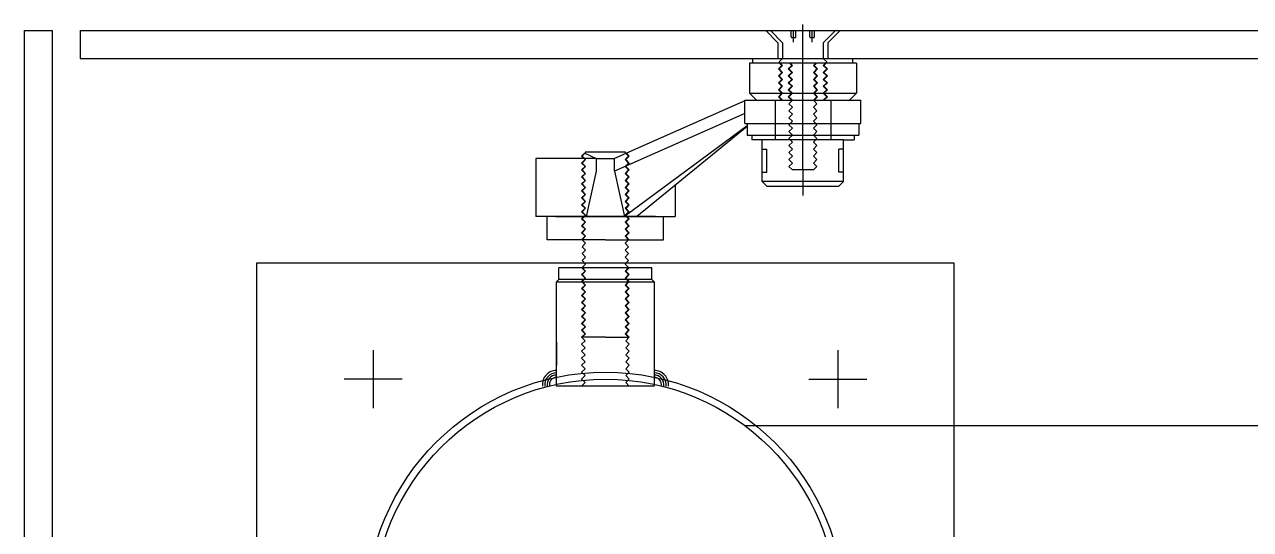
# Model space of a CAD drawing. Header units: millimetres. Extents: x -7614 to 421357, y 85218 to 341757.
# Drawn here: x 152180 to 152708, y 219962 to 220179 of the extents above; entities that cross this region are included whole.
import ezdxf

# ---------------------------------------------------------------- set-up
doc = ezdxf.new("R2010")
doc.units = ezdxf.units.MM
doc.header["$LTSCALE"] = 600
doc.header["$MEASUREMENT"] = 0
doc.linetypes.add('CENTER1', pattern=[8, 6, -1, 0, -1])
doc.linetypes.add('DASH_2', pattern=[34, 30, -1.5, 1, -1.5])
doc.layers.add('e-plan', color=9, linetype='CONTINUOUS')

msp = doc.modelspace()

# ---------------------------------------------------------------- linework, layer by layer
at = {"layer": 'e-plan', "linetype": 'CENTER1'}
for p, q in [((152515.36, 220116.72), (152515.36, 220179.32)), ((152501.36, 220176.72), (152506.61, 220171.47)), ((152510.36, 220174.02), (152510.36, 220176.72)), ((152511.36, 220171.72), (152511.36, 220176.72)), ((152512.36, 220174.02), (152512.36, 220176.72)), ((152518.36, 220174.02), (152518.36, 220176.72)), ((152519.36, 220171.72), (152519.36, 220176.72)), ((152520.36, 220174.02), (152520.36, 220176.72)), ((152529.36, 220176.72), (152524.11, 220171.47)), ((152505.11, 220163.22), (152506.61, 220164.72)), ((152506.61, 220161.72), (152505.11, 220163.22)), ((152506.61, 220161.72), (152505.11, 220163.22)), ((152506.33, 220161.72), (152505.33, 220162.72)), ((152510.58, 220161.72), (152509.58, 220162.72)), ((152510.86, 220161.72), (152509.86, 220162.72)), ((152510.86, 220161.72), (152509.86, 220162.72)), ((152510.86, 220161.72), (152509.86, 220162.72)), ((152519.86, 220161.72), (152520.86, 220162.72)), ((152519.86, 220161.72), (152520.86, 220162.72)), ((152520.14, 220161.72), (152521.14, 220162.72)), ((152525.61, 220163.22), (152524.11, 220164.72)), ((152524.11, 220161.72), (152525.61, 220163.22)), ((152524.39, 220161.72), (152525.39, 220162.72)), ((152504.83, 220160.22), (152506.33, 220161.72)), ((152506.33, 220158.72), (152504.83, 220160.22)), ((152504.83, 220157.22), (152506.33, 220158.72)), ((152506.33, 220155.72), (152504.83, 220157.22)), ((152505.11, 220160.22), (152506.61, 220161.72)), ((152505.11, 220160.22), (152506.61, 220161.72)), ((152506.61, 220158.72), (152505.11, 220160.22)), ((152506.61, 220158.72), (152505.11, 220160.22)), ((152505.11, 220157.22), (152506.61, 220158.72)), ((152505.11, 220157.22), (152506.61, 220158.72)), ((152506.61, 220155.72), (152505.11, 220157.22)), ((152506.61, 220155.72), (152505.11, 220157.22)), ((152509.08, 220160.22), (152510.58, 220161.72)), ((152510.58, 220158.72), (152509.08, 220160.22)), ((152509.08, 220157.22), (152510.58, 220158.72)), ((152510.58, 220155.72), (152509.08, 220157.22)), ((152509.36, 220160.22), (152510.86, 220161.72)), ((152509.36, 220160.22), (152510.86, 220161.72)), ((152509.36, 220160.22), (152510.86, 220161.72)), ((152510.86, 220158.72), (152509.36, 220160.22)), ((152510.86, 220158.72), (152509.36, 220160.22)), ((152510.86, 220158.72), (152509.36, 220160.22)), ((152509.36, 220157.22), (152510.86, 220158.72)), ((152509.36, 220157.22), (152510.86, 220158.72)), ((152509.36, 220157.22), (152510.86, 220158.72)), ((152510.86, 220155.72), (152509.36, 220157.22)), ((152510.86, 220155.72), (152509.36, 220157.22)), ((152510.86, 220155.72), (152509.36, 220157.22)), ((152521.36, 220160.22), (152519.86, 220161.72)), ((152521.36, 220160.22), (152519.86, 220161.72)), ((152519.86, 220158.72), (152521.36, 220160.22)), ((152519.86, 220158.72), (152521.36, 220160.22)), ((152521.36, 220157.22), (152519.86, 220158.72)), ((152521.36, 220157.22), (152519.86, 220158.72)), ((152519.86, 220155.72), (152521.36, 220157.22)), ((152519.86, 220155.72), (152521.36, 220157.22)), ((152521.64, 220160.22), (152520.14, 220161.72)), ((152520.14, 220158.72), (152521.64, 220160.22)), ((152521.64, 220157.22), (152520.14, 220158.72)), ((152520.14, 220155.72), (152521.64, 220157.22)), ((152525.61, 220160.22), (152524.11, 220161.72)), ((152524.11, 220158.72), (152525.61, 220160.22)), ((152525.61, 220157.22), (152524.11, 220158.72)), ((152524.11, 220155.72), (152525.61, 220157.22)), ((152525.89, 220160.22), (152524.39, 220161.72)), ((152524.39, 220158.72), (152525.89, 220160.22)), ((152525.89, 220157.22), (152524.39, 220158.72)), ((152524.39, 220155.72), (152525.89, 220157.22)), ((152504.83, 220154.22), (152506.33, 220155.72)), ((152506.33, 220152.72), (152504.83, 220154.22)), ((152504.83, 220151.22), (152506.33, 220152.72)), ((152505.11, 220154.22), (152506.61, 220155.72)), ((152505.11, 220154.22), (152506.61, 220155.72)), ((152506.61, 220152.72), (152505.11, 220154.22)), ((152506.61, 220152.72), (152505.11, 220154.22)), ((152505.11, 220151.22), (152506.61, 220152.72)), ((152505.11, 220151.22), (152506.61, 220152.72)), ((152509.08, 220154.22), (152510.58, 220155.72)), ((152510.58, 220152.72), (152509.08, 220154.22)), ((152509.08, 220151.22), (152510.58, 220152.72)), ((152509.36, 220154.22), (152510.86, 220155.72)), ((152509.36, 220154.22), (152510.86, 220155.72)), ((152509.36, 220154.22), (152510.86, 220155.72)), ((152510.86, 220152.72), (152509.36, 220154.22)), ((152510.86, 220152.72), (152509.36, 220154.22)), ((152510.86, 220152.72), (152509.36, 220154.22)), ((152509.36, 220151.22), (152510.86, 220152.72)), ((152509.36, 220151.22), (152510.86, 220152.72)), ((152509.36, 220151.22), (152510.86, 220152.72)), ((152521.36, 220154.22), (152519.86, 220155.72)), ((152521.36, 220154.22), (152519.86, 220155.72)), ((152519.86, 220152.72), (152521.36, 220154.22)), ((152519.86, 220152.72), (152521.36, 220154.22)), ((152521.36, 220151.22), (152519.86, 220152.72)), ((152521.36, 220151.22), (152519.86, 220152.72)), ((152521.64, 220154.22), (152520.14, 220155.72)), ((152520.14, 220152.72), (152521.64, 220154.22)), ((152521.64, 220151.22), (152520.14, 220152.72)), ((152525.61, 220154.22), (152524.11, 220155.72)), ((152524.11, 220152.72), (152525.61, 220154.22)), ((152525.61, 220151.22), (152524.11, 220152.72)), ((152525.89, 220154.22), (152524.39, 220155.72)), ((152524.39, 220152.72), (152525.89, 220154.22)), ((152525.89, 220151.22), (152524.39, 220152.72)), ((152492.36, 220149.72), (152495.36, 220146.72)), ((152506.33, 220149.72), (152504.83, 220151.22)), ((152504.83, 220148.22), (152506.33, 220149.72)), ((152506.33, 220146.72), (152504.83, 220148.22)), ((152506.61, 220149.72), (152505.11, 220151.22)), ((152506.61, 220149.72), (152505.11, 220151.22)), ((152505.11, 220148.22), (152506.61, 220149.72)), ((152505.11, 220148.22), (152506.61, 220149.72)), ((152506.61, 220146.72), (152505.11, 220148.22)), ((152506.61, 220146.72), (152505.11, 220148.22)), ((152510.58, 220149.72), (152509.08, 220151.22)), ((152509.08, 220148.22), (152510.58, 220149.72)), ((152510.58, 220146.72), (152509.08, 220148.22)), ((152510.86, 220149.72), (152509.36, 220151.22)), ((152510.86, 220149.72), (152509.36, 220151.22)), ((152510.86, 220149.72), (152509.36, 220151.22)), ((152509.36, 220148.22), (152510.86, 220149.72)), ((152509.36, 220148.22), (152510.86, 220149.72)), ((152509.36, 220148.22), (152510.86, 220149.72)), ((152510.86, 220146.72), (152509.36, 220148.22)), ((152510.86, 220146.72), (152509.36, 220148.22)), ((152510.86, 220146.72), (152509.36, 220148.22)), ((152509.36, 220145.22), (152510.86, 220146.72)), ((152519.86, 220149.72), (152521.36, 220151.22)), ((152519.86, 220149.72), (152521.36, 220151.22)), ((152521.36, 220148.22), (152519.86, 220149.72)), ((152521.36, 220148.22), (152519.86, 220149.72)), ((152519.86, 220146.72), (152521.36, 220148.22)), ((152519.86, 220146.72), (152521.36, 220148.22)), ((152521.36, 220145.22), (152519.86, 220146.72)), ((152520.14, 220149.72), (152521.64, 220151.22)), ((152521.64, 220148.22), (152520.14, 220149.72)), ((152520.14, 220146.72), (152521.64, 220148.22)), ((152524.11, 220149.72), (152525.61, 220151.22)), ((152525.61, 220148.22), (152524.11, 220149.72)), ((152524.11, 220146.72), (152525.61, 220148.22)), ((152524.39, 220149.72), (152525.89, 220151.22)), ((152525.89, 220148.22), (152524.39, 220149.72)), ((152524.39, 220146.72), (152525.89, 220148.22)), ((152538.36, 220149.72), (152535.36, 220146.72)), ((152510.86, 220143.72), (152509.36, 220145.22)), ((152509.36, 220142.22), (152510.86, 220143.72)), ((152510.86, 220140.72), (152509.36, 220142.22)), ((152519.86, 220143.72), (152521.36, 220145.22)), ((152521.36, 220142.22), (152519.86, 220143.72)), ((152519.86, 220140.72), (152521.36, 220142.22)), ((152509.36, 220139.22), (152510.86, 220140.72)), ((152510.86, 220137.72), (152509.36, 220139.22)), ((152509.36, 220136.22), (152510.86, 220137.72)), ((152510.86, 220134.72), (152509.36, 220136.22)), ((152521.36, 220139.22), (152519.86, 220140.72)), ((152519.86, 220137.72), (152521.36, 220139.22)), ((152521.36, 220136.22), (152519.86, 220137.72)), ((152519.86, 220134.72), (152521.36, 220136.22)), ((152509.36, 220133.22), (152510.86, 220134.72)), ((152510.86, 220131.72), (152509.36, 220133.22)), ((152509.36, 220130.22), (152510.86, 220131.72)), ((152521.36, 220133.22), (152519.86, 220134.72)), ((152519.86, 220131.72), (152521.36, 220133.22)), ((152521.36, 220130.22), (152519.86, 220131.72)), ((152495.21, 220129.72), (152493.36, 220129.72)), ((152532.86, 220129.72), (152495.21, 220129.72)), ((152497.86, 220125.72), (152499.86, 220125.72)), ((152510.86, 220128.72), (152509.36, 220130.22)), ((152509.36, 220127.22), (152510.86, 220128.72)), ((152510.86, 220125.72), (152509.36, 220127.22)), ((152509.36, 220124.22), (152510.86, 220125.72)), ((152519.86, 220128.72), (152521.36, 220130.22)), ((152521.36, 220127.22), (152519.86, 220128.72)), ((152519.86, 220125.72), (152521.36, 220127.22)), ((152521.36, 220124.22), (152519.86, 220125.72)), ((152532.86, 220125.72), (152530.86, 220125.72)), ((152532.86, 220129.72), (152537.36, 220129.72)), ((152420.08, 220122.72), (152421.33, 220123.97)), ((152421.58, 220121.22), (152420.08, 220122.72)), ((152420.08, 220119.72), (152421.58, 220121.22)), ((152420.36, 220122.72), (152421.86, 220124.22)), ((152420.36, 220122.72), (152421.86, 220124.22)), ((152421.86, 220121.22), (152420.36, 220122.72)), ((152421.86, 220121.22), (152420.36, 220122.72)), ((152420.36, 220119.72), (152421.86, 220121.22)), ((152420.36, 220119.72), (152421.86, 220121.22)), ((152421.86, 220124.22), (152421.67, 220124.4)), ((152421.86, 220124.22), (152421.67, 220124.4)), ((152438.86, 220124.22), (152439.05, 220124.4)), ((152438.86, 220124.22), (152439.05, 220124.4)), ((152440.36, 220122.72), (152438.86, 220124.22)), ((152440.36, 220122.72), (152438.86, 220124.22)), ((152438.86, 220121.22), (152440.36, 220122.72)), ((152438.86, 220121.22), (152440.36, 220122.72)), ((152440.36, 220119.72), (152438.86, 220121.22)), ((152440.36, 220119.72), (152438.86, 220121.22)), ((152439.14, 220121.22), (152440.64, 220122.72)), ((152440.64, 220119.72), (152439.14, 220121.22)), ((152440.64, 220122.72), (152439.39, 220123.97)), ((152510.86, 220122.72), (152509.36, 220124.22)), ((152509.36, 220121.22), (152510.86, 220122.72)), ((152510.86, 220119.72), (152509.36, 220121.22)), ((152519.86, 220122.72), (152521.36, 220124.22)), ((152521.36, 220121.22), (152519.86, 220122.72)), ((152519.86, 220119.72), (152521.36, 220121.22)), ((152421.58, 220118.22), (152420.08, 220119.72)), ((152420.08, 220116.72), (152421.58, 220118.22)), ((152421.58, 220115.22), (152420.08, 220116.72)), ((152420.08, 220113.72), (152421.58, 220115.22)), ((152421.86, 220118.22), (152420.36, 220119.72)), ((152421.86, 220118.22), (152420.36, 220119.72)), ((152420.36, 220116.72), (152421.86, 220118.22)), ((152420.36, 220116.72), (152421.86, 220118.22)), ((152421.86, 220115.22), (152420.36, 220116.72)), ((152421.86, 220115.22), (152420.36, 220116.72)), ((152420.36, 220113.72), (152421.86, 220115.22)), ((152420.36, 220113.72), (152421.86, 220115.22)), ((152438.86, 220118.22), (152440.36, 220119.72)), ((152438.86, 220118.22), (152440.36, 220119.72)), ((152440.36, 220116.72), (152438.86, 220118.22)), ((152440.36, 220116.72), (152438.86, 220118.22)), ((152438.86, 220115.22), (152440.36, 220116.72)), ((152438.86, 220115.22), (152440.36, 220116.72)), ((152440.36, 220113.72), (152438.86, 220115.22)), ((152440.36, 220113.72), (152438.86, 220115.22)), ((152439.14, 220118.22), (152440.64, 220119.72)), ((152440.64, 220116.72), (152439.14, 220118.22)), ((152439.14, 220115.22), (152440.64, 220116.72)), ((152440.64, 220113.72), (152439.14, 220115.22)), ((152497.86, 220115.72), (152499.86, 220115.72)), ((152509.36, 220118.22), (152510.86, 220119.72)), ((152510.86, 220116.72), (152509.36, 220118.22)), ((152519.86, 220116.72), (152510.86, 220116.72)), ((152515.36, 220116.72), (152515.36, 220105.7)), ((152521.36, 220118.22), (152519.86, 220119.72)), ((152519.86, 220116.72), (152521.36, 220118.22)), ((152532.86, 220115.72), (152530.86, 220115.72)), ((152421.58, 220112.22), (152420.08, 220113.72)), ((152420.08, 220110.72), (152421.58, 220112.22)), ((152421.58, 220109.22), (152420.08, 220110.72)), ((152420.08, 220107.72), (152421.58, 220109.22)), ((152421.86, 220112.22), (152420.36, 220113.72)), ((152421.86, 220112.22), (152420.36, 220113.72)), ((152420.36, 220110.72), (152421.86, 220112.22)), ((152421.86, 220109.22), (152420.36, 220110.72)), ((152420.36, 220107.72), (152421.86, 220109.22)), ((152438.86, 220112.22), (152440.36, 220113.72)), ((152438.86, 220112.22), (152440.36, 220113.72)), ((152440.36, 220110.72), (152438.86, 220112.22)), ((152438.86, 220109.22), (152440.36, 220110.72)), ((152440.36, 220107.72), (152438.86, 220109.22)), ((152439.14, 220112.22), (152440.64, 220113.72)), ((152440.64, 220110.72), (152439.14, 220112.22)), ((152439.14, 220109.22), (152440.64, 220110.72)), ((152440.64, 220107.72), (152439.14, 220109.22)), ((152532.86, 220111.72), (152497.86, 220111.72)), ((152421.58, 220106.22), (152420.08, 220107.72)), ((152420.08, 220104.72), (152421.58, 220106.22)), ((152421.58, 220103.22), (152420.08, 220104.72)), ((152421.86, 220106.22), (152420.36, 220107.72)), ((152420.36, 220104.72), (152421.86, 220106.22)), ((152421.86, 220103.22), (152420.36, 220104.72)), ((152438.86, 220106.22), (152440.36, 220107.72)), ((152440.36, 220104.72), (152438.86, 220106.22)), ((152438.86, 220103.22), (152440.36, 220104.72)), ((152439.14, 220106.22), (152440.64, 220107.72)), ((152440.64, 220104.72), (152439.14, 220106.22)), ((152439.14, 220103.22), (152440.64, 220104.72)), ((152420.08, 220101.72), (152421.58, 220103.22)), ((152421.58, 220100.22), (152420.08, 220101.72)), ((152420.08, 220098.72), (152421.58, 220100.22)), ((152421.58, 220097.22), (152420.08, 220098.72)), ((152420.36, 220101.72), (152421.86, 220103.22)), ((152421.86, 220100.22), (152420.36, 220101.72)), ((152420.36, 220098.72), (152421.86, 220100.22)), ((152421.86, 220097.22), (152420.36, 220098.72)), ((152421.58, 220100.22), (152420.58, 220101.22)), ((152440.36, 220101.72), (152438.86, 220103.22)), ((152438.86, 220100.22), (152440.36, 220101.72)), ((152440.36, 220098.72), (152438.86, 220100.22)), ((152438.86, 220097.22), (152440.36, 220098.72)), ((152440.64, 220101.72), (152439.14, 220103.22)), ((152439.14, 220100.22), (152440.64, 220101.72)), ((152439.14, 220100.22), (152440.14, 220101.22)), ((152440.64, 220098.72), (152439.14, 220100.22)), ((152439.14, 220097.22), (152440.64, 220098.72)), ((152420.08, 220095.72), (152421.58, 220097.22)), ((152421.58, 220094.22), (152420.08, 220095.72)), ((152420.08, 220092.72), (152421.58, 220094.22)), ((152420.36, 220095.72), (152421.86, 220097.22)), ((152421.86, 220094.22), (152420.36, 220095.72)), ((152420.36, 220092.72), (152421.86, 220094.22)), ((152440.36, 220095.72), (152438.86, 220097.22)), ((152438.86, 220094.22), (152440.36, 220095.72)), ((152440.36, 220092.72), (152438.86, 220094.22)), ((152440.64, 220095.72), (152439.14, 220097.22)), ((152439.14, 220094.22), (152440.64, 220095.72)), ((152440.64, 220092.72), (152439.14, 220094.22)), ((152421.58, 220091.22), (152420.08, 220092.72)), ((152420.08, 220089.72), (152421.58, 220091.22)), ((152421.58, 220088.22), (152420.08, 220089.72)), ((152420.08, 220086.72), (152421.58, 220088.22)), ((152421.86, 220091.22), (152420.36, 220092.72)), ((152420.36, 220089.72), (152421.86, 220091.22)), ((152421.86, 220088.22), (152420.36, 220089.72)), ((152420.36, 220086.72), (152421.86, 220088.22)), ((152420.36, 220086.72), (152421.86, 220088.22)), ((152420.36, 220086.72), (152421.86, 220088.22)), ((152421.86, 220088.22), (152420.86, 220089.22)), ((152421.86, 220088.22), (152420.86, 220089.22)), ((152438.86, 220091.22), (152440.36, 220092.72)), ((152440.36, 220089.72), (152438.86, 220091.22)), ((152438.86, 220088.22), (152440.36, 220089.72)), ((152438.86, 220088.22), (152439.86, 220089.22)), ((152438.86, 220088.22), (152439.86, 220089.22)), ((152438.86, 220088.22), (152439.86, 220089.22)), ((152438.86, 220088.22), (152439.86, 220089.22)), ((152440.36, 220086.72), (152438.86, 220088.22)), ((152440.36, 220086.72), (152438.86, 220088.22)), ((152440.36, 220086.72), (152438.86, 220088.22)), ((152440.36, 220086.72), (152438.86, 220088.22)), ((152440.36, 220086.72), (152438.86, 220088.22)), ((152440.36, 220086.72), (152438.86, 220088.22)), ((152440.36, 220086.72), (152438.86, 220088.22)), ((152440.36, 220086.72), (152438.86, 220088.22)), ((152440.36, 220086.72), (152438.86, 220088.22)), ((152439.14, 220091.22), (152440.64, 220092.72)), ((152440.64, 220089.72), (152439.14, 220091.22)), ((152439.14, 220088.22), (152440.64, 220089.72)), ((152440.64, 220086.72), (152439.14, 220088.22)), ((152440.64, 220086.72), (152439.14, 220088.22)), ((152440.64, 220086.72), (152439.14, 220088.22)), ((152421.86, 220085.22), (152420.36, 220086.72)), ((152421.86, 220085.22), (152420.36, 220086.72)), ((152421.86, 220085.22), (152420.36, 220086.72)), ((152420.36, 220083.72), (152421.86, 220085.22)), ((152420.36, 220083.72), (152421.86, 220085.22)), ((152420.36, 220083.72), (152421.86, 220085.22)), ((152421.86, 220082.22), (152420.36, 220083.72)), ((152421.86, 220082.22), (152420.36, 220083.72)), ((152438.86, 220085.22), (152440.36, 220086.72)), ((152438.86, 220085.22), (152440.36, 220086.72)), ((152438.86, 220085.22), (152440.36, 220086.72)), ((152438.86, 220085.22), (152440.36, 220086.72)), ((152438.86, 220085.22), (152440.36, 220086.72)), ((152438.86, 220085.22), (152440.36, 220086.72)), ((152440.36, 220083.72), (152438.86, 220085.22)), ((152440.36, 220083.72), (152438.86, 220085.22)), ((152440.36, 220083.72), (152438.86, 220085.22)), ((152440.36, 220083.72), (152438.86, 220085.22)), ((152440.36, 220083.72), (152438.86, 220085.22)), ((152440.36, 220083.72), (152438.86, 220085.22)), ((152438.86, 220082.22), (152440.36, 220083.72)), ((152438.86, 220082.22), (152440.36, 220083.72)), ((152438.86, 220082.22), (152440.36, 220083.72)), ((152438.86, 220082.22), (152440.36, 220083.72)), ((152420.36, 220080.72), (152421.86, 220082.22)), ((152420.36, 220080.72), (152421.86, 220082.22)), ((152421.86, 220079.22), (152420.36, 220080.72)), ((152421.86, 220079.22), (152420.36, 220080.72)), ((152420.36, 220077.72), (152421.86, 220079.22)), ((152420.36, 220077.72), (152421.86, 220079.22)), ((152421.86, 220076.22), (152420.36, 220077.72)), ((152421.86, 220076.22), (152420.36, 220077.72)), ((152440.36, 220080.72), (152438.86, 220082.22)), ((152440.36, 220080.72), (152438.86, 220082.22)), ((152440.36, 220080.72), (152438.86, 220082.22)), ((152440.36, 220080.72), (152438.86, 220082.22)), ((152438.86, 220079.22), (152440.36, 220080.72)), ((152438.86, 220079.22), (152440.36, 220080.72)), ((152438.86, 220079.22), (152440.36, 220080.72)), ((152438.86, 220079.22), (152440.36, 220080.72)), ((152440.36, 220077.72), (152438.86, 220079.22)), ((152440.36, 220077.72), (152438.86, 220079.22)), ((152440.36, 220077.72), (152438.86, 220079.22)), ((152440.36, 220077.72), (152438.86, 220079.22)), ((152438.86, 220076.22), (152440.36, 220077.72)), ((152438.86, 220076.22), (152440.36, 220077.72)), ((152438.86, 220076.22), (152440.36, 220077.72)), ((152438.86, 220076.22), (152440.36, 220077.72)), ((152420.08, 220071.72), (152421.58, 220073.22)), ((152421.58, 220073.22), (152420.19, 220074.6)), ((152420.36, 220074.72), (152421.86, 220076.22)), ((152420.36, 220074.72), (152421.86, 220076.22)), ((152421.86, 220073.22), (152420.36, 220074.72)), ((152421.86, 220073.22), (152420.36, 220074.72)), ((152420.36, 220071.72), (152421.86, 220073.22)), ((152440.36, 220074.72), (152438.86, 220076.22)), ((152440.36, 220074.72), (152438.86, 220076.22)), ((152440.36, 220074.72), (152438.86, 220076.22)), ((152440.36, 220074.72), (152438.86, 220076.22)), ((152438.86, 220073.22), (152440.36, 220074.72)), ((152438.86, 220073.22), (152440.36, 220074.72)), ((152438.86, 220073.22), (152440.36, 220074.72)), ((152438.86, 220073.22), (152440.36, 220074.72)), ((152440.36, 220071.72), (152438.86, 220073.22)), ((152440.36, 220071.72), (152438.86, 220073.22)), ((152439.14, 220073.22), (152440.53, 220074.6)), ((152440.64, 220071.72), (152439.14, 220073.22)), ((152421.58, 220070.22), (152420.08, 220071.72)), ((152420.08, 220068.72), (152421.58, 220070.22)), ((152421.58, 220067.22), (152420.08, 220068.72)), ((152420.08, 220065.72), (152421.58, 220067.22)), ((152421.86, 220070.22), (152420.36, 220071.72)), ((152420.36, 220068.72), (152421.86, 220070.22)), ((152421.86, 220067.22), (152420.36, 220068.72)), ((152420.36, 220065.72), (152421.86, 220067.22)), ((152438.86, 220070.22), (152440.36, 220071.72)), ((152438.86, 220070.22), (152440.36, 220071.72)), ((152440.36, 220068.72), (152438.86, 220070.22)), ((152440.36, 220068.72), (152438.86, 220070.22)), ((152438.86, 220067.22), (152440.36, 220068.72)), ((152438.86, 220067.22), (152440.36, 220068.72)), ((152440.36, 220065.72), (152438.86, 220067.22)), ((152440.36, 220065.72), (152438.86, 220067.22)), ((152439.14, 220070.22), (152440.64, 220071.72)), ((152440.64, 220068.72), (152439.14, 220070.22)), ((152439.14, 220067.22), (152440.64, 220068.72)), ((152440.64, 220065.72), (152439.14, 220067.22)), ((152421.58, 220064.22), (152420.08, 220065.72)), ((152420.08, 220062.72), (152421.58, 220064.22)), ((152421.58, 220061.22), (152420.08, 220062.72)), ((152421.86, 220064.22), (152420.36, 220065.72)), ((152420.36, 220062.72), (152421.86, 220064.22)), ((152421.86, 220061.22), (152420.36, 220062.72)), ((152438.86, 220064.22), (152440.36, 220065.72)), ((152438.86, 220064.22), (152440.36, 220065.72)), ((152440.36, 220062.72), (152438.86, 220064.22)), ((152440.36, 220062.72), (152438.86, 220064.22)), ((152438.86, 220061.22), (152440.36, 220062.72)), ((152438.86, 220061.22), (152440.36, 220062.72)), ((152439.14, 220064.22), (152440.64, 220065.72)), ((152440.64, 220062.72), (152439.14, 220064.22)), ((152439.14, 220061.22), (152440.64, 220062.72)), ((152420.08, 220059.72), (152421.58, 220061.22)), ((152421.58, 220058.22), (152420.08, 220059.72)), ((152420.08, 220056.72), (152421.58, 220058.22)), ((152421.58, 220055.22), (152420.08, 220056.72)), ((152420.36, 220059.72), (152421.86, 220061.22)), ((152421.86, 220058.22), (152420.36, 220059.72)), ((152420.36, 220056.72), (152421.86, 220058.22)), ((152421.86, 220055.22), (152420.36, 220056.72)), ((152440.36, 220059.72), (152438.86, 220061.22)), ((152440.36, 220059.72), (152438.86, 220061.22)), ((152438.86, 220058.22), (152440.36, 220059.72)), ((152438.86, 220058.22), (152440.36, 220059.72)), ((152440.36, 220056.72), (152438.86, 220058.22)), ((152440.36, 220056.72), (152438.86, 220058.22)), ((152438.86, 220055.22), (152440.36, 220056.72)), ((152438.86, 220055.22), (152440.36, 220056.72)), ((152440.64, 220059.72), (152439.14, 220061.22)), ((152439.14, 220058.22), (152440.64, 220059.72)), ((152440.64, 220056.72), (152439.14, 220058.22)), ((152439.14, 220055.22), (152440.64, 220056.72)), ((152420.08, 220053.72), (152421.58, 220055.22)), ((152421.58, 220052.22), (152420.08, 220053.72)), ((152420.08, 220050.72), (152421.58, 220052.22)), ((152420.36, 220053.72), (152421.86, 220055.22)), ((152421.86, 220052.22), (152420.36, 220053.72)), ((152420.36, 220050.72), (152421.86, 220052.22)), ((152440.36, 220053.72), (152438.86, 220055.22)), ((152440.36, 220053.72), (152438.86, 220055.22)), ((152438.86, 220052.22), (152440.36, 220053.72)), ((152438.86, 220052.22), (152440.36, 220053.72)), ((152440.36, 220050.72), (152438.86, 220052.22)), ((152440.36, 220050.72), (152438.86, 220052.22)), ((152440.64, 220053.72), (152439.14, 220055.22)), ((152439.14, 220052.22), (152440.64, 220053.72)), ((152440.64, 220050.72), (152439.14, 220052.22)), ((152421.58, 220049.22), (152420.08, 220050.72)), ((152420.08, 220047.72), (152421.58, 220049.22)), ((152421.58, 220046.22), (152420.08, 220047.72)), ((152420.08, 220044.72), (152421.58, 220046.22)), ((152421.86, 220049.22), (152420.36, 220050.72)), ((152420.36, 220047.72), (152421.86, 220049.22)), ((152421.86, 220046.22), (152420.36, 220047.72)), ((152420.36, 220044.72), (152421.86, 220046.22)), ((152438.86, 220049.22), (152440.36, 220050.72)), ((152438.86, 220049.22), (152440.36, 220050.72)), ((152440.36, 220047.72), (152438.86, 220049.22)), ((152440.36, 220047.72), (152438.86, 220049.22)), ((152438.86, 220046.22), (152440.36, 220047.72)), ((152438.86, 220046.22), (152440.36, 220047.72)), ((152440.36, 220044.72), (152438.86, 220046.22)), ((152440.36, 220044.72), (152438.86, 220046.22)), ((152439.14, 220049.22), (152440.64, 220050.72)), ((152440.64, 220047.72), (152439.14, 220049.22)), ((152439.14, 220046.22), (152440.64, 220047.72)), ((152440.64, 220044.72), (152439.14, 220046.22)), ((152420.08, 220044.72), (152421.58, 220043.22)), ((152421.58, 220043.22), (152420.08, 220041.72)), ((152420.08, 220041.72), (152421.58, 220040.22)), ((152430.36, 220044.72), (152420.36, 220044.72)), ((152430.36, 220044.72), (152440.36, 220044.72)), ((152440.64, 220044.72), (152439.14, 220043.22)), ((152439.14, 220043.22), (152440.64, 220041.72)), ((152440.64, 220041.72), (152439.14, 220040.22)), ((152421.58, 220040.22), (152420.08, 220038.72)), ((152420.08, 220038.72), (152421.58, 220037.22)), ((152421.58, 220037.22), (152420.08, 220035.72)), ((152420.08, 220035.72), (152421.58, 220034.22)), ((152439.14, 220040.22), (152440.64, 220038.72)), ((152440.64, 220038.72), (152439.14, 220037.22)), ((152439.14, 220037.22), (152440.64, 220035.72)), ((152440.64, 220035.72), (152439.14, 220034.22)), ((152421.58, 220034.22), (152420.08, 220032.72)), ((152420.08, 220032.72), (152421.58, 220031.22)), ((152421.58, 220031.22), (152420.08, 220029.72)), ((152439.14, 220034.22), (152440.64, 220032.72)), ((152440.64, 220032.72), (152439.14, 220031.22)), ((152439.14, 220031.22), (152440.64, 220029.72)), ((152420.08, 220029.72), (152421.58, 220028.22)), ((152421.58, 220028.22), (152420.08, 220026.72)), ((152420.08, 220026.72), (152421.58, 220025.22)), ((152421.58, 220025.22), (152420.08, 220023.72)), ((152440.64, 220029.72), (152439.14, 220028.22)), ((152439.14, 220028.22), (152440.64, 220026.72)), ((152440.64, 220026.72), (152439.14, 220025.22)), ((152439.14, 220025.22), (152440.64, 220023.72))]:
    msp.add_line(p, q, dxfattribs=at)
at = {"layer": 'e-plan'}
for p, q in [((152180.36, 218475.16), (152180.36, 220176.72)), ((152180.36, 220176.72), (152192.36, 220176.72)), ((152192.36, 218475.16), (152192.36, 220176.72)), ((152204.36, 220176.72), (153619.36, 220176.72)), ((152204.36, 220176.72), (152204.36, 220164.72)), ((152204.36, 220164.72), (153619.36, 220164.72)), ((152280.36, 219776.72), (152280.36, 220076.72)), ((152280.36, 220076.72), (152580.36, 220076.72)), ((152580.36, 220076.72), (152580.36, 219776.72)), ((152330.36, 220039.22), (152330.36, 220014.22)), ((152530.36, 220039.22), (152530.36, 220014.22)), ((152342.86, 220026.72), (152317.86, 220026.72)), ((152517.86, 220026.72), (152542.86, 220026.72)), ((152451.36, 220023.72), (152409.36, 220023.72)), ((152490.36, 220006.72), (154760.36, 220006.72))]:
    msp.add_line(p, q, dxfattribs=at)
at = {"layer": 'e-plan', "linetype": 'Continuous'}
for p, q in [((152498.53, 220176.72), (152532.19, 220176.72)), ((152504.61, 220171.47), (152499.36, 220176.72)), ((152510.66, 220173.72), (152512.06, 220173.72)), ((152518.66, 220173.72), (152520.06, 220173.72)), ((152526.11, 220171.47), (152531.36, 220176.72)), ((152504.61, 220171.47), (152504.61, 220164.72)), ((152506.61, 220171.47), (152506.61, 220164.72)), ((152524.11, 220171.47), (152524.11, 220164.72)), ((152526.11, 220171.47), (152526.11, 220164.72)), ((152493.86, 220162.72), (152492.36, 220162.72)), ((152492.36, 220162.72), (152492.36, 220149.72)), ((152493.86, 220162.72), (152493.86, 220164.72)), ((152505.33, 220162.72), (152493.86, 220162.72)), ((152509.58, 220162.72), (152505.61, 220162.72)), ((152520.86, 220162.72), (152509.86, 220162.72)), ((152525.11, 220162.72), (152521.14, 220162.72)), ((152538.36, 220162.72), (152525.39, 220162.72)), ((152536.86, 220162.72), (152536.86, 220164.72)), ((152538.36, 220162.72), (152538.36, 220149.72)), ((152490.36, 220146.48), (152439.39, 220123.97)), ((152490.34, 220146.72), (152506.33, 220146.72)), ((152490.34, 220136.72), (152490.34, 220146.72)), ((152492.36, 220149.72), (152524.11, 220149.72)), ((152506.61, 220146.72), (152510.58, 220146.72)), ((152510.86, 220146.72), (152524.11, 220146.72)), ((152524.11, 220149.72), (152538.36, 220149.72)), ((152524.39, 220146.72), (152540.34, 220146.72)), ((152540.34, 220136.72), (152540.34, 220146.72)), ((152490.36, 220141.02), (152434.29, 220116.25)), ((152491.36, 220135.65), (152438.63, 220096.72)), ((152490.34, 220136.72), (152540.34, 220136.72)), ((152491.36, 220136.72), (152491.36, 220131.72)), ((152539.36, 220136.72), (152539.36, 220131.72)), ((152443.68, 220096.72), (152491.36, 220135.53)), ((152491.36, 220131.72), (152539.36, 220131.72)), ((152493.36, 220131.72), (152493.36, 220129.72)), ((152537.36, 220131.72), (152537.36, 220129.72)), ((152497.86, 220111.72), (152497.86, 220129.72)), ((152499.86, 220115.72), (152499.86, 220125.72)), ((152530.86, 220115.72), (152530.86, 220125.72)), ((152532.86, 220111.72), (152532.86, 220129.72)), ((152426.44, 220121.72), (152400.36, 220121.72)), ((152400.36, 220121.72), (152400.36, 220096.72)), ((152421.53, 220123.89), (152426.44, 220121.72)), ((152439.04, 220124.4), (152421.67, 220124.4)), ((152426.43, 220121.72), (152426.43, 220116.25)), ((152426.44, 220121.72), (152434.29, 220121.72)), ((152439.2, 220123.88), (152434.29, 220121.72)), ((152434.29, 220116.25), (152434.29, 220121.72)), ((152426.43, 220116.25), (152422.11, 220096.72)), ((152434.29, 220116.25), (152438.63, 220096.72)), ((152460.36, 220110.3), (152460.36, 220096.72)), ((152497.86, 220111.72), (152499.86, 220109.72)), ((152499.86, 220109.72), (152530.86, 220109.72)), ((152530.86, 220109.72), (152532.86, 220111.72)), ((152430.36, 220096.72), (152400.36, 220096.72)), ((152408.86, 220096.72), (152430.36, 220096.72)), ((152408.86, 220096.72), (152430.36, 220096.72)), ((152430.36, 220096.72), (152460.36, 220096.72)), ((152451.86, 220096.72), (152430.36, 220096.72)), ((152430.36, 220096.72), (152451.86, 220096.72)), ((152420.08, 220086.72), (152405.36, 220086.72)), ((152430.36, 220086.72), (152420.36, 220086.72)), ((152430.36, 220086.72), (152440.36, 220086.72)), ((152440.64, 220086.72), (152455.36, 220086.72)), ((152410.36, 220069.6), (152410.36, 220074.6)), ((152420.19, 220074.6), (152410.36, 220074.6)), ((152440.24, 220074.6), (152420.48, 220074.6)), ((152450.36, 220074.6), (152440.53, 220074.6)), ((152450.36, 220069.6), (152450.36, 220074.6)), ((152410.36, 220069.6), (152409.36, 220068.6)), ((152409.36, 220023.72), (152409.36, 220068.6)), ((152409.36, 220068.6), (152451.36, 220068.6)), ((152450.36, 220069.6), (152410.36, 220069.6)), ((152451.36, 220068.6), (152450.36, 220069.6)), ((152451.36, 220068.6), (152451.36, 220023.72)), ((152409.36, 220042.6), (152409.36, 220032.65)), ((152451.36, 220032.96), (152451.36, 220023.72))]:
    msp.add_line(p, q, dxfattribs=at)
at = {"layer": 'e-plan', "linetype": 'DASH_2'}
for p, q in [((152503.36, 220146.72), (152503.36, 220129.72)), ((152527.36, 220146.72), (152527.36, 220129.72)), ((152405.36, 220086.72), (152405.36, 220096.72)), ((152455.36, 220086.72), (152455.36, 220096.72))]:
    msp.add_line(p, q, dxfattribs=at)
at = {"layer": 'e-plan'}
for radius in [103, 100]:
    msp.add_circle((152430.36, 219926.72), radius, dxfattribs=at)
at = {"layer": 'e-plan', "linetype": 'CENTER1'}
for centre, start, end in [((152510.66, 220174.02), 180, 270), ((152512.06, 220174.02), 270, 0), ((152518.66, 220174.02), 180, 270), ((152520.06, 220174.02), 270, 0)]:
    msp.add_arc(centre, 0.3, start, end, dxfattribs=at)
at = {"layer": 'e-plan', "linetype": 'Continuous'}
for centre, radius, start, end in [((152409.34, 220024.36), 6.11, 89.8114, 186.0131), ((152451.38, 220024.36), 6.11, 353.9869, 90.1886), ((152409.34, 220024.36), 5.11, 89.8114, 187.1953), ((152409.34, 220024.36), 4.11, 89.8114, 188.9587), ((152409.34, 220024.36), 3.11, 89.8114, 191.8754), ((152451.38, 220024.36), 5.11, 352.8047, 90.1886), ((152451.38, 220024.36), 4.11, 351.0413, 90.1886), ((152451.38, 220024.36), 3.11, 348.1246, 90.1886)]:
    msp.add_arc(centre, radius, start, end, dxfattribs=at)

doc.saveas('drawing.dxf')
